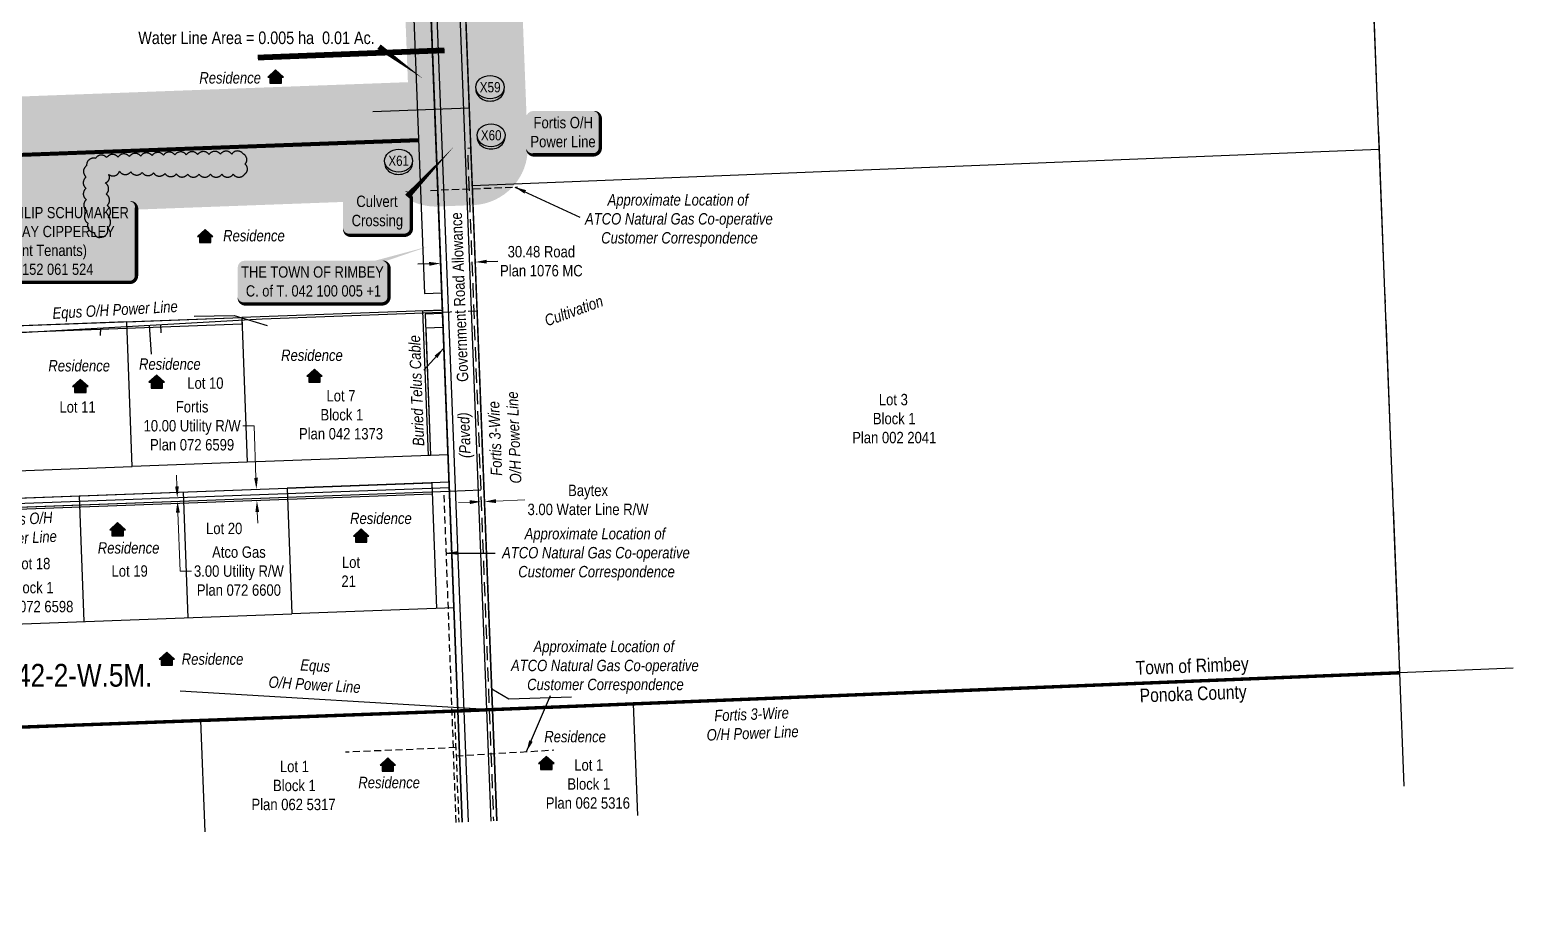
# Model space of a CAD drawing. Extents: x 670596 to 687743, y 5824540 to 5836613.
# Drawn here: x 686304 to 687607, y 5833954 to 5834738 of the extents above; entities that cross this region are included whole.
import ezdxf
from ezdxf.enums import TextEntityAlignment as Align

# ---------------------------------------------------------------- set-up
doc = ezdxf.new("R2010")
doc.units = 0
doc.header["$LTSCALE"] = 5
doc.header["$PDSIZE"] = 0.5
for name, pattern in [('0', [1, 1, 0]), ('BORDER2', [22.225, 6.35, -3.175, 6.35, -3.175, 0, -3.175]), ('foc-FLOWLINE', [3.75, 2.5, -1.25]), ('foc-QUARTERLINE', [33, 25, -3, 2, -3]), ('UG_PIPE', [1.875, 1.25, -0.625])]:
    doc.linetypes.add(name, pattern=pattern)
doc.layers.get('Defpoints').update_dxf_attribs({"color": 9})
doc.layers.add('AS-COUNTY', color=7, linetype='BORDER2', lineweight=60, true_color=0xcc33ff)
for name, color, linetype in [('AS-OWNER', 7, 'Continuous'), ('AS-PIPE-UG', 44, 'UG_PIPE'), ('AS-PIPE-UG-T', 44, 'Continuous'), ('AS-POWER', 104, 'foc-POWER'), ('AS-POWER-T', 104, 'Continuous'), ('AS-RESIDENCE', 14, 'Continuous'), ('AS-ROADS', 254, 'Continuous'), ('AS-TELEPHONE', 224, 'foc-TEL'), ('C-EZE', 13, 'foc-FLOWLINE'), ('C-SYMBOL', 7, 'Continuous'), ('CG-NOTES', 7, 'Continuous'), ('F-RW', 190, 'Continuous'), ('L-33', 7, 'Continuous'), ('L-AREAREQUIRED', 7, 'Continuous'), ('L-ROAD-T', 7, 'Continuous'), ('L-SEC', 7, 'Continuous'), ('L-SECQ', 8, 'foc-QUARTERLINE'), ('L-TITLEDB', 4, 'Continuous'), ('L-TITLEDB-T', 4, 'Continuous'), ('P-BUFFER-H 30m', 51, 'Continuous'), ('P-CROSSINGS', 250, 'Continuous'), ('P-LTO', 14, 'Continuous'), ('T-BUSH', 110, '0')]:
    doc.layers.add(name, color=color, linetype=linetype)
for name, color, linetype, lineweight in [('C-AR-T', 13, 'Continuous', 9), ('F-AR-T', 190, 'Continuous', 9), ('F-RW-T', 190, 'Continuous', 9), ('T-TEXT', 48, 'Continuous', 18)]:
    doc.layers.add(name, color=color, linetype=linetype, lineweight=lineweight)
for name, color, linetype, true_color in [('P-PROPOSED-WL2', 7, 'Continuous', 0x05c1ff), ('P-PROPOSED-WL2 IOP1', 7, 'Continuous', 0x05c1ff), ('P-PROPOSED-WL5', 7, 'Continuous', 0xbe647c)]:
    doc.layers.add(name, color=color, linetype=linetype, true_color=true_color)
doc.styles.add('100L', font='ARIALN.TTF', dxfattribs={"height": 11})
doc.styles.add('175L', font='ARIALN.TTF', dxfattribs={"height": 20})
doc.styles.add('240', font='ARIALN.TTF', dxfattribs={"height": 30})
doc.styles.add('80', font='ARIALN.TTF', dxfattribs={"height": 10})
doc.styles.add('80CG', font='ARIALN.TTF', dxfattribs={"height": 10})
doc.styles.add('80L', font='ARIALN.TTF', dxfattribs={"height": 10})
doc.styles.add('80LS', font='ARIALNI.TTF', dxfattribs={"height": 10})
doc.styles.add('Crossing', font='ARIALN.TTF', dxfattribs={"height": 10})
doc.styles.add('foc-LtypeFont', font='ARIALN.TTF', dxfattribs={"height": 7.35})
doc.linetypes.add('foc-POWER', pattern='A,6,-1,["P",foc-LtypeFont,S=0.2,R=0,X=-0.625,Y=-0.75],-1.24,4', length=12.24)
doc.linetypes.add('foc-POWER-NOLINE', pattern='A,0,-4,["P",foc-LtypeFont,S=0.2,R=0,X=-0.625,Y=-0.75],-8.24', length=12.24)
doc.linetypes.add('foc-TEL', pattern='A,2,-1,["T",foc-LtypeFont,S=0.2,R=0,X=-0.425,Y=-0.75],-1.24,8', length=12.24)
doc.linetypes.add('foc-TEL-NOLINE', pattern='A,0,-2,["T",foc-LtypeFont,S=0.2,R=0,X=-0.425,Y=-0.75],-10.24', length=12.24)
doc.dimstyles.new('Compass 5 000', dxfattribs={"dimscale": 5, "dimtxt": 9, "dimasz": 2, "dimexe": 0.2, "dimexo": 0.0625, "dimgap": 0.5, "dimtad": 0, "dimtih": 1, "dimtoh": 1, "dimzin": 0, "dimdsep": 46, "dimtxsty": '80CG', "dimcen": 0.1, "dimse1": 1, "dimse2": 1, "dimclrd": 256, "dimclrt": 256, "dimaunit": 1, "dimadec": 4, "dimazin": 0, "dimtfac": 0.06, "dimtofl": 0, "dimtmove": 0, "dimatfit": 1, "dimfxl": 0.2, "dimtolj": 1, "dimtzin": 0, "dimlwd": -1, "dimarcsym": 0})

# ---------------------------------------------------------------- blocks, each defined once
blk = doc.blocks.new('*U487')
h = blk.add_hatch(color=254)
edge = h.paths.add_edge_path()
edge.add_line((-24, -20), (24, -20))
edge.add_arc((24, -14), 6, 270, 360)
edge.add_line((30, -14), (30, 12.5))
edge.add_arc((24, 12.5), 6, 0, 90)
edge.add_line((24, 18.5), (-24, 18.5))
edge.add_arc((-24, 12.5), 6, 90, 180)
edge.add_line((-30, 12.5), (-30, -14))
edge.add_arc((-24, -14), 6, 180, 270)
at = {"color": 160, "flags": 128}
blk.add_lwpolyline([(-24, -20, 3, 3, 0), (24, -20, 3, 3, 0.414214), (30, -14, 3, 3, 0), (30, 12.5, 3, 0, 0.414214), (24, 18.5, 0, 0, 0), (-24, 18.5, 0, 0, 0.414214), (-30, 12.5, 0, 0, 0), (-30, -14, 0, 3, 0.414214)], format="xyseb", close=True, dxfattribs=at)
at = {"color": 160, "style": '80'}
blk.add_attdef('ENTER_TEXT_001', (-26.8, -4.9), '', height=10, dxfattribs=at)
blk = doc.blocks.new('*D568')
at = {"layer": 'C-AR-T', "transparency": 16777216}
for p, q in [((686690.1, 5834322.8), (686680.1, 5834322.4)), ((686713.1, 5834323.7), (686738.6, 5834324.7))]:
    blk.add_line(p, q, dxfattribs=at)
for points in [[(686690, 5834324.5), (686690.2, 5834321.1), (686700.1, 5834323.2)], [(686713, 5834325.4), (686713.1, 5834322), (686703.1, 5834323.3)]]:
    blk.add_solid(points, dxfattribs=at)
at = {"layer": 'Defpoints', "color": 0, "transparency": 16777216}
for p in [(686687, 5834661), (686690, 5834661.2), (686703.1, 5834323.3)]:
    blk.add_point(p, dxfattribs=at)
at = {"layer": 'C-AR-T', "transparency": 16777216, "insert": (686794, 5834324.7), "char_height": 10, "attachment_point": 5, "style": '80CG'}
blk.add_mtext('\\A1;Baytex\\P3.00 Water Line R/W', dxfattribs=at)
blk = doc.blocks.new('*D569')
at = {"layer": 'Defpoints', "color": 0, "transparency": 16777216}
for p in [(686326.7, 5834322.7), (686326.8, 5834319.6), (686433.3, 5834323.6)]:
    blk.add_point(p, dxfattribs=at)
at = {"layer": 'F-AR-T', "transparency": 16777216}
for p, q in [((686432.9, 5834336.6), (686432.5, 5834346.6)), ((686433.7, 5834313.6), (686435.6, 5834262.2)), ((686435.6, 5834262.2), (686445.6, 5834262.2))]:
    blk.add_line(p, q, dxfattribs=at)
for points in [[(686434.5, 5834336.6), (686431.2, 5834336.5), (686433.2, 5834326.6)], [(686435.4, 5834313.7), (686432, 5834313.5), (686433.3, 5834323.6)]]:
    blk.add_solid(points, dxfattribs=at)
at = {"layer": 'F-AR-T', "transparency": 16777216, "insert": (686487.3, 5834262.2), "char_height": 10, "attachment_point": 5, "style": '80CG'}
blk.add_mtext('\\A1;Atco Gas\\P3.00 Utility R/W\\PPlan 072 6600', dxfattribs=at)
blk = doc.blocks.new('*D571')
at = {"layer": 'Defpoints', "color": 0, "transparency": 16777216}
for p in [(686457.2, 5834332.5), (686457.6, 5834322.5), (686503.1, 5834324.2)]:
    blk.add_point(p, dxfattribs=at)
at = {"layer": 'F-RW-T', "transparency": 16777216}
for p, q in [((686500.7, 5834389.8), (686490.7, 5834389.8)), ((686502.3, 5834344.2), (686500.7, 5834389.8)), ((686503.4, 5834314.2), (686503.8, 5834304.2))]:
    blk.add_line(p, q, dxfattribs=at)
for points in [[(686504, 5834344.2), (686500.7, 5834344.1), (686502.7, 5834334.2)], [(686505.1, 5834314.2), (686501.8, 5834314.1), (686503.1, 5834324.2)]]:
    blk.add_solid(points, dxfattribs=at)
at = {"layer": 'F-RW-T', "transparency": 16777216, "insert": (686446.2, 5834389.8), "char_height": 10, "attachment_point": 5, "style": '80CG'}
blk.add_mtext('\\A1;Fortis\\P10.00 Utility R/W\\PPlan 072 6599', dxfattribs=at)
blk = doc.blocks.new('*D575')
at = {"layer": 'Defpoints', "color": 0, "transparency": 16777216}
for p in [(686654.8, 5834781.1), (686685.3, 5834782.3), (686694.9, 5834533.6)]:
    blk.add_point(p, dxfattribs=at)
at = {"layer": 'L-TITLEDB-T', "transparency": 16777216}
for p, q in [((686654.5, 5834532), (686644.5, 5834531.6)), ((686704.9, 5834534), (686714.9, 5834534.3))]:
    blk.add_line(p, q, dxfattribs=at)
for points in [[(686654.4, 5834533.7), (686654.5, 5834530.3), (686664.5, 5834532.4)], [(686704.9, 5834535.6), (686705, 5834532.3), (686694.9, 5834533.6)]]:
    blk.add_solid(points, dxfattribs=at)
at = {"layer": 'L-TITLEDB-T', "transparency": 16777216, "insert": (686753, 5834534.3), "char_height": 10, "attachment_point": 5, "style": '80CG'}
blk.add_mtext('\\A1;30.48 Road\\PPlan 1076 MC', dxfattribs=at)
blk = doc.blocks.new('*U559')
h = blk.add_hatch(color=255)
edge = h.paths.add_edge_path()
edge.add_line((-26.5, -20), (26.5, -20))
edge.add_arc((26.5, -14), 6, 270, 360)
edge.add_line((32.5, -14), (32.5, 12.5))
edge.add_arc((26.5, 12.5), 6, 0, 90)
edge.add_line((26.5, 18.5), (-26.5, 18.5))
edge.add_arc((-26.5, 12.5), 6, 90, 180)
edge.add_line((-32.5, 12.5), (-32.5, -14))
edge.add_arc((-26.5, -14), 6, 180, 270)
at = {"color": 104, "flags": 128}
blk.add_lwpolyline([(-83.7, 21.3, 0, 7.5, 0), (0, 0, 0, 0, 0)], format="xyseb", dxfattribs=at)
blk.add_lwpolyline([(-26.5, -20, 3, 3, 0), (26.5, -20, 3, 3, 0.414214), (32.5, -14, 3, 3, 0), (32.5, 12.5, 3, 0, 0.414214), (26.5, 18.5, 0, 0, 0), (-26.5, 18.5, 0, 0, 0.414214), (-32.5, 12.5, 0, 0, 0), (-32.5, -14, 0, 3, 0.414214)], format="xyseb", close=True, dxfattribs=at)
at = {"color": 104, "style": '80'}
blk.add_attdef('ENTER_TEXT_001', (-26.8, -4.9), '', height=10, dxfattribs=at)
blk = doc.blocks.new('*U875')
h = blk.add_hatch(color=59)
edge = h.paths.add_edge_path()
edge.add_line((-84, -37), (84, -37))
edge.add_arc((84, -31), 6, 270, 360)
edge.add_line((90, -31), (90, 29.5))
edge.add_arc((84, 29.5), 6, 0, 90)
edge.add_line((84, 35.5), (-84, 35.5))
edge.add_arc((-84, 29.5), 6, 90, 180)
edge.add_line((-90, 29.5), (-90, -31))
edge.add_arc((-84, -31), 6, 180, 270)
at = {"color": 1, "flags": 128}
blk.add_lwpolyline([(-84, -37, 3, 3, 0), (84, -37, 3, 3, 0.414214), (90, -31, 3, 3, 0), (90, 29.5, 3, 0, 0.414214), (84, 35.5, 0, 0, 0), (-84, 35.5, 0, 0, 0.414214), (-90, 29.5, 0, 0, 0), (-90, -31, 0, 3, 0.414214)], format="xyseb", close=True, dxfattribs=at)
blk.add_lwpolyline([(-43.7, -22.7, 0, 7.5, 0), (0, 0, 0, 0, 0)], format="xyseb", dxfattribs=at)
at = {"color": 1, "style": '80'}
blk.add_attdef('ENTER_TEXT_001', (-36.7, -5), '', height=10, dxfattribs=at)
blk = doc.blocks.new('*U879')
h = blk.add_hatch(color=59)
edge = h.paths.add_edge_path()
edge.add_line((-61.5, -20), (61.5, -20))
edge.add_arc((61.5, -14), 6, 270, 360)
edge.add_line((67.5, -14), (67.5, 12.5))
edge.add_arc((61.5, 12.5), 6, 0, 90)
edge.add_line((61.5, 18.5), (-61.5, 18.5))
edge.add_arc((-61.5, 12.5), 6, 90, 180)
edge.add_line((-67.5, 12.5), (-67.5, -14))
edge.add_arc((-61.5, -14), 6, 180, 270)
at = {"color": 1, "flags": 128}
blk.add_lwpolyline([(102.9, 31.3, 0, 7.5, 0), (0, 0, 0, 0, 0)], format="xyseb", dxfattribs=at)
blk.add_lwpolyline([(-61.5, -20, 3, 3, 0), (61.5, -20, 3, 3, 0.414214), (67.5, -14, 3, 3, 0), (67.5, 12.5, 3, 0, 0.414214), (61.5, 18.5, 0, 0, 0), (-61.5, 18.5, 0, 0, 0.414214), (-67.5, 12.5, 0, 0, 0), (-67.5, -14, 0, 3, 0.414214)], format="xyseb", close=True, dxfattribs=at)
at = {"color": 1, "style": '80'}
blk.add_attdef('ENTER_TEXT_001', (-36.7, -5), '', height=10, dxfattribs=at)
blk = doc.blocks.new('res_occ')
for points in [[(0.1, 0.89), (-1.26, -0.37), (1.46, -0.37)], [(-0.9, -1.43), (1.1, -1.43), (1.1, -0.37), (-0.9, -0.37)]]:
    blk.add_hatch(color=14).paths.add_polyline_path(points)
at = {"color": 14}
for points in [[(0.1, 0.89), (-1.26, -0.37), (1.46, -0.37)], [(-0.9, -1.43), (1.1, -1.43), (1.1, -0.37), (-0.9, -0.37)]]:
    blk.add_lwpolyline(points, close=True, dxfattribs=at)
blk = doc.blocks.new('xing2')
h = blk.add_hatch(color=50)
h.dxf.hatch_style = 1
edge = h.paths.add_edge_path()
edge.add_ellipse((0, 0), major_axis=(-12.5, 0), ratio=0.816297, start_angle=0, end_angle=360)
h = blk.add_hatch(color=250)
h.dxf.hatch_style = 1
edge = h.paths.add_edge_path()
edge.add_ellipse((0, -2), major_axis=(-12.5, 0), ratio=0.816297, start_angle=0, end_angle=180)
edge.add_line((12.5, -2), (12.5, 0))
edge.add_ellipse((0, 0), major_axis=(-12.5, 0), ratio=0.816297, start_angle=0, end_angle=180, ccw=False)
edge.add_line((-12.5, 0), (-12.5, -2))
at = {"color": 250}
blk.add_ellipse((0, 0), major_axis=(-12.5, 0), ratio=0.816297, dxfattribs=at)
blk.add_ellipse((0, -2), major_axis=(-12.5, 0), ratio=0.816297, start_param=0, end_param=3.141593, dxfattribs=at)
at = {"color": 250, "style": 'Crossing'}
blk.add_attdef('CROSSING', text='', height=9, dxfattribs=at).set_placement((0.1, 0), align=Align.MIDDLE_CENTER)
at = {"color": 250, "style": 'Crossing', "flags": 1}
for tag, p in [('OWNER', (0.1, -12.5)), ('DESCRIPTION', (0.1, -25.8)), ('LOCATION', (0.1, -39.3)), ('DWG_REF', (0.1, -52.8))]:
    blk.add_attdef(tag, text='', height=9, dxfattribs=at).set_placement(p, align=Align.MIDDLE_CENTER)

msp = doc.modelspace()

# ---------------------------------------------------------------- hatches: boundary and pattern name
at = {"layer": 'P-BUFFER-H 30m'}
h = msp.add_hatch(color=256, dxfattribs=at)
h.dxf.hatch_style = 1
edge = h.paths.add_edge_path()
edge.add_line((677190.88, 5826034.364), (676987.84, 5826027.225))
edge.add_line((676987.84, 5826027.225), (676988.351, 5826011.208))
edge.add_arc((676938.382, 5826009.615), 49.994, -120.521047, 1.826075, ccw=False)
edge.add_line((676912.993, 5825966.548), (676909.934, 5825968.352))
edge.add_arc((676935.324, 5826011.418), 49.994, 181.826075, 239.478953, ccw=False)
edge.add_line((676885.355, 5826009.825), (676883.222, 5826076.736))
edge.add_arc((676933.19, 5826078.329), 49.994, 92.013805, 181.826075, ccw=False)
edge.add_line((676931.434, 5826128.292), (677186.782, 5826137.271))
edge.add_line((677186.782, 5826137.271), (677172.574, 5826493.957))
edge.add_arc((677222.529, 5826495.947), 49.994, 182.217236, 182.280935, ccw=False)
edge.add_line((677172.572, 5826494.013), (677161.576, 5826778.028))
edge.add_arc((677211.532, 5826779.962), 49.994, 133.32201, 182.217236, ccw=False)
edge.add_line((677177.232, 5826816.333), (677158.55, 5827298.559))
edge.add_line((677158.55, 5827298.559), (677123.328, 5828102.041))
edge.add_line((677123.328, 5828102.041), (677088.029, 5828904.381))
edge.add_arc((677137.974, 5828906.578), 49.994, 92.094528, 182.519115, ccw=False)
edge.add_line((677136.147, 5828956.539), (677941.688, 5828985.999))
edge.add_line((677941.688, 5828985.999), (678795.39, 5829017.43))
edge.add_arc((678838.014, 5828991.303), 49.994, 92.178655, 148.493114, ccw=False)
edge.add_line((678836.113, 5829041.261), (679095.94, 5829051.145))
edge.add_line((679095.94, 5829051.145), (679103.038, 5829053.867))
edge.add_arc((679120.935, 5829007.187), 49.994, 92.18666, 110.977343, ccw=False)
edge.add_line((679119.028, 5829057.144), (679561.069, 5829074.022))
edge.add_arc((679566.877, 5829024.367), 49.994, 92.195397, 96.67124, ccw=False)
edge.add_line((679564.962, 5829074.324), (680316.807, 5829103.147))
edge.add_line((680316.807, 5829103.147), (680289.029, 5829852.071))
edge.add_line((680289.029, 5829852.071), (680264.054, 5830522.758))
edge.add_arc((680314.013, 5830524.619), 49.994, 133.258056, 182.132573, ccw=False)
edge.add_line((680279.753, 5830561.028), (680276.196, 5830656.553))
edge.add_line((680276.196, 5830656.553), (680246.213, 5831460.206))
edge.add_line((680246.213, 5831460.206), (680215.351, 5832284.366))
edge.add_arc((680265.309, 5832286.237), 49.994, 92.148626, 182.144523, ccw=False)
edge.add_line((680263.435, 5832336.196), (681068.877, 5832366.415))
edge.add_line((681068.877, 5832366.415), (681821.401, 5832394.716))
edge.add_line((681821.401, 5832394.716), (681805.598, 5832816.244))
edge.add_arc((681855.557, 5832818.117), 49.994, 143.113192, 182.146882, ccw=False)
edge.add_line((681815.571, 5832848.125), (681834.732, 5832873.657))
edge.add_arc((681874.718, 5832843.649), 49.994, 2.145927, 143.113192, ccw=False)
edge.add_line((681924.677, 5832845.521), (681941.401, 5832399.193))
edge.add_line((681941.401, 5832399.193), (682694.705, 5832426.985))
edge.add_line((682694.705, 5832426.985), (683448.059, 5832454.84))
edge.add_line((683448.059, 5832454.84), (683412.219, 5833411.237))
edge.add_arc((683462.178, 5833413.109), 49.994, 133.562272, 182.146115, ccw=False)
edge.add_line((683427.725, 5833449.336), (683406.047, 5834013.774))
edge.add_line((683406.047, 5834013.774), (683375.916, 5834817.728))
edge.add_line((683375.916, 5834817.728), (683345.977, 5835624.47))
edge.add_arc((683395.936, 5835626.324), 49.994, 92.287428, 182.125311, ccw=False)
edge.add_line((683393.941, 5835676.278), (684197.29, 5835708.367))
edge.add_line((684197.29, 5835708.367), (684908.467, 5835736.78))
edge.add_line((684908.467, 5835736.78), (684942.361, 5835811.073))
edge.add_arc((684987.845, 5835790.323), 49.994, 65.131456, 155.476492, ccw=False)
edge.add_line((685008.869, 5835835.681), (685028.667, 5835826.504))
edge.add_arc((685007.643, 5835781.146), 49.994, -16.068914, 65.131456, ccw=False)
edge.add_line((685055.684, 5835767.308), (685044.658, 5835729.031))
edge.add_line((685044.658, 5835729.031), (685314.688, 5835739.386))
edge.add_arc((685316.604, 5835689.429), 49.994, 34.222356, 92.196177, ccw=False)
edge.add_line((685357.942, 5835717.546), (685598.018, 5835364.582))
edge.add_line((685598.018, 5835364.582), (685834.75, 5835370.452))
edge.add_arc((685835.99, 5835320.474), 49.994, 2.198313, 91.420588, ccw=False)
edge.add_line((685885.947, 5835322.392), (685911.192, 5834664.749))
edge.add_line((685911.192, 5834664.749), (686635.77, 5834691.532))
edge.add_line((686635.77, 5834691.532), (686625.993, 5834943.667))
edge.add_line((686625.993, 5834943.667), (686625.603, 5834953.705))
edge.add_arc((686675.56, 5834955.642), 49.994, 92.288875, 182.220798, ccw=False)
edge.add_line((686673.563, 5835005.596), (687058.366, 5835020.976))
edge.add_arc((687098.555, 5834991.24), 49.994, 92.512715, 143.501535, ccw=False)
edge.add_line((687096.363, 5835041.186), (687099.36, 5835041.317))
edge.add_arc((687101.551, 5834991.372), 49.994, 2.512715, 92.512715, ccw=False)
edge.add_line((687151.497, 5834993.563), (687152.446, 5834971.929))
edge.add_arc((687102.501, 5834969.737), 49.994, -87.487492, 2.512715, ccw=False)
edge.add_line((687104.692, 5834919.791), (687096.429, 5834919.429))
edge.add_arc((687094.238, 5834969.375), 49.994, 272.288873, 272.512507, ccw=False)
edge.add_line((687096.234, 5834919.421), (686730.564, 5834904.805))
edge.add_line((686730.564, 5834904.805), (686741.01, 5834635.46))
edge.add_arc((686691.053, 5834633.523), 49.994, -87.779202, 2.220798, ccw=False)
edge.add_line((686692.991, 5834583.567), (686662.171, 5834582.372))
edge.add_arc((686660.234, 5834632.328), 49.994, 247.182957, 272.220798, ccw=False)
edge.add_line((686640.846, 5834586.246), (686635.568, 5834588.467))
edge.add_line((686635.568, 5834588.467), (685862.114, 5834559.877))
edge.add_arc((685860.267, 5834609.837), 49.994, 182.198313, 272.116949, ccw=False)
edge.add_line((685810.31, 5834607.919), (685785.041, 5835266.201))
edge.add_line((685785.041, 5835266.201), (685571.688, 5835260.91))
edge.add_arc((685570.449, 5835310.888), 49.994, 214.222356, 271.420588, ccw=False)
edge.add_line((685529.111, 5835282.771), (685289.298, 5835635.35))
edge.add_line((685289.298, 5835635.35), (685002.226, 5835624.341))
edge.add_line((685002.226, 5835624.341), (684975.431, 5835623.27))
edge.add_arc((684973.435, 5835673.224), 49.994, 229.837958, 272.287782, ccw=False)
edge.add_line((684941.192, 5835635.018), (684201.401, 5835605.462))
edge.add_line((684201.401, 5835605.462), (683450.853, 5835575.482))
edge.add_line((683450.853, 5835575.482), (683478.831, 5834821.566))
edge.add_line((683478.831, 5834821.566), (683508.96, 5834017.677))
edge.add_line((683508.96, 5834017.677), (683532.192, 5833412.794))
edge.add_arc((683482.235, 5833410.876), 49.994, -46.495355, 2.199485, ccw=False)
edge.add_line((683516.651, 5833374.614), (683552.96, 5832405.714))
edge.add_arc((683503.001, 5832403.842), 49.994, -87.882475, 2.146115, ccw=False)
edge.add_line((683504.848, 5832353.882), (682698.506, 5832324.068))
edge.add_line((682698.506, 5832324.068), (681892.271, 5832294.323))
edge.add_arc((681890.428, 5832344.283), 49.994, 264.056445, 272.112898, ccw=False)
edge.add_arc((681876.342, 5832343.751), 49.994, 272.153947, 280.265865, ccw=False)
edge.add_line((681878.221, 5832293.793), (681072.743, 5832263.5))
edge.add_line((681072.743, 5832263.5), (680320.249, 5832235.268))
edge.add_line((680320.249, 5832235.268), (680349.128, 5831464.053))
edge.add_line((680349.128, 5831464.053), (680379.111, 5830660.389))
edge.add_line((680379.111, 5830660.389), (680384.182, 5830524.23))
edge.add_arc((680334.223, 5830522.37), 49.994, -46.742123, 2.132739, ccw=False)
edge.add_line((680368.483, 5830485.96), (680391.945, 5829855.896))
edge.add_line((680391.945, 5829855.896), (680421.685, 5829054.073))
edge.add_arc((680371.726, 5829052.22), 49.994, -87.804603, 2.124156, ccw=False)
edge.add_line((680373.641, 5829002.263), (679575.799, 5828971.677))
edge.add_arc((679569.977, 5829021.331), 49.994, 272.18666, 276.686638, ccw=False)
edge.add_line((679571.885, 5828971.373), (679131.72, 5828954.566))
edge.add_line((679131.72, 5828954.566), (679124.618, 5828951.844))
edge.add_arc((679106.72, 5828998.524), 49.994, 272.178655, 290.977343, ccw=False)
edge.add_line((679108.621, 5828948.566), (678884.632, 5828940.045))
edge.add_arc((678841.974, 5828966.116), 49.994, 272.108492, 328.568358, ccw=False)
edge.add_line((678843.813, 5828916.156), (677945.465, 5828883.082))
edge.add_line((677945.465, 5828883.082), (677193.263, 5828855.571))
edge.add_line((677193.263, 5828855.571), (677226.216, 5828106.56))
edge.add_line((677226.216, 5828106.56), (677261.444, 5827302.934))
edge.add_arc((677211.498, 5827300.745), 49.994, 2.218614, 2.510029, ccw=False)
edge.add_line((677261.454, 5827302.68), (677281.716, 5826779.679))
edge.add_arc((677231.76, 5826777.743), 49.994, -46.679478, 2.218614, ccw=False)
edge.add_line((677266.06, 5826741.371), (677275.481, 5826498.026))
edge.add_line((677275.481, 5826498.026), (677306.827, 5825711.068))
edge.add_line((677306.827, 5825711.068), (677315.471, 5825699.601))
edge.add_arc((677275.552, 5825669.505), 49.994, 1.988412, 37.013358, ccw=False)
edge.add_line((677325.515, 5825671.239), (677327.417, 5825616.478))
edge.add_arc((677277.453, 5825614.743), 49.994, -88.099944, 1.988412, ccw=False)
edge.add_line((677279.111, 5825564.777), (677258.016, 5825564.077))
edge.add_arc((677256.359, 5825614.043), 49.994, 181.98998, 271.900056, ccw=False)
edge.add_line((677206.395, 5825612.307), (677206.156, 5825619.185))
edge.add_line((677206.156, 5825619.185), (676448.534, 5825593.112))
edge.add_line((676448.534, 5825593.112), (675621.606, 5825565.447))
edge.add_line((675621.606, 5825565.447), (674813.811, 5825535.401))
edge.add_line((674813.811, 5825535.401), (674006.072, 5825504.83))
edge.add_line((674006.072, 5825504.83), (673985.967, 5825504.069))
edge.add_arc((673984.076, 5825554.027), 49.994, 271.847905, 272.16748, ccw=False)
edge.add_line((673985.688, 5825504.06), (673184.703, 5825478.217))
edge.add_line((673184.703, 5825478.217), (672384.069, 5825452.353))
edge.add_line((672384.069, 5825452.353), (672364.028, 5825451.705))
edge.add_line((672364.028, 5825451.705), (671562.255, 5825423.567))
edge.add_line((671562.255, 5825423.567), (671405.716, 5825418.102))
edge.add_line((671405.716, 5825418.102), (671360.474, 5825352.878))
edge.add_line((671360.474, 5825352.878), (671368.43, 5825306.565))
edge.add_line((671368.43, 5825306.565), (671377.864, 5825268.225))
edge.add_line((671377.864, 5825268.225), (671395.798, 5825272.31))
edge.add_arc((671406.901, 5825223.564), 49.994, 6.188841, 102.831332, ccw=False)
edge.add_line((671456.604, 5825228.954), (671457.842, 5825217.538))
edge.add_line((671457.842, 5825217.538), (671465.055, 5825159.957))
edge.add_line((671465.055, 5825159.957), (671491.712, 5825126.618))
edge.add_arc((671452.666, 5825095.397), 49.994, 1.309193, 38.645258, ccw=False)
edge.add_line((671502.646, 5825096.54), (671503.523, 5825058.17))
edge.add_arc((671453.542, 5825057.028), 49.994, -32.601957, 1.309193, ccw=False)
edge.add_line((671495.659, 5825030.091), (671398.31, 5824877.882))
edge.add_arc((671356.193, 5824904.819), 49.994, 193.727388, 327.398043, ccw=False)
edge.add_arc((671355.09, 5824908.662), 49.994, 147.398016, 198.310676, ccw=False)
edge.add_line((671312.974, 5824935.599), (671400.193, 5825071.97))
edge.add_line((671400.193, 5825071.97), (671400.095, 5825076.287))
edge.add_line((671400.095, 5825076.287), (671375.283, 5825107.317))
edge.add_arc((671414.33, 5825138.538), 49.994, 187.140394, 218.645258, ccw=False)
edge.add_line((671364.724, 5825132.324), (671361.401, 5825158.85))
edge.add_line((671361.401, 5825158.85), (671349.952, 5825156.242))
edge.add_arc((671338.849, 5825204.987), 49.994, 193.822991, 282.831332, ccw=False)
edge.add_line((671290.303, 5825193.043), (671268.001, 5825283.686))
edge.add_arc((671319.46, 5825296.347), 52.994, 189.747991, 193.822991, ccw=False)
edge.add_line((671267.231, 5825287.374), (671255.511, 5825355.596))
edge.add_arc((671307.74, 5825364.568), 52.994, 145.253591, 189.747991, ccw=False)
edge.add_line((671264.195, 5825394.772), (671336.235, 5825498.63))
edge.add_arc((671377.314, 5825470.137), 49.994, 91.999391, 145.253591, ccw=False)
edge.add_line((671375.57, 5825520.1), (671558.652, 5825526.492))
edge.add_line((671558.652, 5825526.492), (672360.486, 5825554.632))
edge.add_arc((672362.239, 5825504.669), 49.994, 91.85035, 92.009966, ccw=False)
edge.add_line((672360.625, 5825554.636), (672380.743, 5825555.286))
edge.add_line((672380.743, 5825555.286), (673181.379, 5825581.151))
edge.add_line((673181.379, 5825581.151), (673982.227, 5825606.989))
edge.add_line((673982.227, 5825606.989), (674002.177, 5825607.744))
edge.add_line((674002.177, 5825607.744), (674809.949, 5825638.317))
edge.add_line((674809.949, 5825638.317), (675617.882, 5825668.367))
edge.add_arc((675619.741, 5825618.408), 49.994, 91.916118, 92.130078, ccw=False)
edge.add_line((675618.069, 5825668.374), (676445.042, 5825696.04))
edge.add_line((676445.042, 5825696.04), (677203.317, 5825722.136))
edge.add_line((677203.317, 5825722.136), (677190.88, 5826034.364))
at = {"layer": 'P-PROPOSED-WL2 IOP1'}
h = msp.add_hatch(color=256, dxfattribs=at)
h.dxf.hatch_style = 1
h.paths.add_polyline_path([(686645.113, 5834638.689), (686644.991, 5834641.845), (685863.15, 5834612.945), (685835.99, 5835320.474), (685863.149, 5834612.945), (685863.265, 5834609.947), (686644.766, 5834638.835)])
at = {"layer": 'P-PROPOSED-WL5'}
h = msp.add_hatch(color=256, dxfattribs=at)
h.dxf.hatch_style = 1
h.paths.add_polyline_path([(686644.991, 5834641.845), (686645.113, 5834638.689), (686660.234, 5834632.328), (686691.053, 5834633.523), (686678.673, 5834952.765), (687102.501, 5834969.737), (687102.369, 5834972.734), (687099.372, 5834972.602), (686675.56, 5834955.642), (686687.94, 5834636.404), (686660.783, 5834635.351), (686645.318, 5834641.857)])

# ---------------------------------------------------------------- linework, layer by layer
at = {"layer": 'AS-COUNTY', "const_width": 3, "flags": 128}
msp.add_lwpolyline([(685886.302, 5834011.38), (685882.576, 5834109.94), (686684.825, 5834139.621), (687506.921, 5834172.978)], dxfattribs=at)
at = {"layer": 'AS-PIPE-UG', "flags": 128}
for points in [[(686655.693, 5834596.553), (686731.906, 5834599.51)], [(686678.122, 5834041.631), (686667.52, 5834332.251)], [(686676.579, 5834139.302), (686680.433, 5834041.72)], [(686677.845, 5834107.251), (686580.966, 5834103.251)], [(686678.134, 5834099.922), (686763.983, 5834105.245)]]:
    msp.add_lwpolyline(points, dxfattribs=at)
at = {"layer": 'AS-POWER', "linetype": 'foc-POWER-NOLINE', "flags": 128}
for points in [[(686710.18, 5834140.682), (686678.947, 5834945.71), (686678.556, 5834957.605), (686672.373, 5835115.034)], [(686710.18, 5834140.682), (687506.921, 5834172.978), (687506.921, 5834172.978)], [(686713.93, 5834042.999), (686710.18, 5834140.682)]]:
    msp.add_lwpolyline(points, dxfattribs=at)
at = {"layer": 'AS-POWER', "flags": 128}
for points in [[(686605.09, 5834665.691), (686689.675, 5834669.077)], [(686098.376, 5834460.704), (686507.837, 5834483.782), (686696.597, 5834490.669)], [(686447.963, 5834486.072), (686482.993, 5834486.717), (686512.211, 5834477.844)], [(686365.806, 5834469.057), (686366.105, 5834475.794)], [(686410.533, 5834452.638), (686408.754, 5834478.198)], [(686418.933, 5834471.447), (686418.803, 5834478.764)], [(686064.699, 5834316.806), (686168.107, 5834313.785), (686529.885, 5834327.162), (686672.222, 5834332.425), (686699.695, 5834333.491)], [(686435.772, 5834157.032), (686710.18, 5834140.682)], [(686709.473, 5834158.905), (686724.439, 5834150.207), (686779.529, 5834151.826)]]:
    msp.add_lwpolyline(points, dxfattribs=at)
at = {"layer": 'AS-ROADS', "const_width": 5, "flags": 128}
msp.add_lwpolyline([(686667.952, 5834719.488), (686503.877, 5834713.137)], dxfattribs=at)
at = {"layer": 'AS-TELEPHONE', "linetype": 'foc-TEL-NOLINE', "flags": 128}
msp.add_lwpolyline([(686683.404, 5834041.833), (686679.647, 5834139.43), (686648.482, 5834944.514)], dxfattribs=at)
at = {"layer": 'C-EZE', "flags": 128}
msp.add_lwpolyline([(686713.93, 5834042.999), (686710.18, 5834140.682), (686692.319, 5834600.89), (686691.054, 5834633.523), (686688.056, 5834633.407), (686689.321, 5834600.774), (686707.182, 5834140.566), (686710.932, 5834042.885)], dxfattribs=at)
at = {"layer": 'C-SYMBOL', "flags": 128}
msp.add_lwpolyline([(686649.029, 5834694.669, 0, 4.999, 0), (686610.363, 5834722.63, 0, 0, 0)], format="xyseb", dxfattribs=at)
at = {"layer": 'CG-NOTES', "color": 160, "flags": 128}
msp.add_lwpolyline([(686675.555, 5834634.262, 0, 4.999, 0), (686635.225, 5834591.049, 0, 0, 0)], format="xyseb", dxfattribs=at)
at = {"layer": 'F-RW', "flags": 128}
for points in [[(686666.196, 5834488.432), (686650.969, 5834487.873), (686655.755, 5834363.861), (686653.761, 5834363.861), (686648.857, 5834490.796), (686666.081, 5834491.43)], [(686489.984, 5834478.918), (686053.656, 5834462.791), (686050.402, 5834468.674), (686489.753, 5834484.913)], [(686672.107, 5834335.424), (686164.213, 5834316.643), (686164.139, 5834318.641), (686119.103, 5834316.982), (686119.293, 5834311.986), (686672.222, 5834332.425)], [(686134.385, 5834310.539), (686134.122, 5834317.536), (686164.139, 5834318.641), (686164.029, 5834321.64), (686656.682, 5834339.879), (686657.071, 5834329.873)]]:
    msp.add_lwpolyline(points, close=True, dxfattribs=at)
at = {"layer": 'L-SEC'}
for p, q in [((686673.758, 5834945.515), (686704.923, 5834140.438)), ((687606.827, 5834177.028), (687506.921, 5834172.978))]:
    msp.add_line(p, q, dxfattribs=at)
at = {"layer": 'L-SEC', "color": 6}
msp.add_line((686704.923, 5834140.438), (686708.681, 5834042.799), dxfattribs=at)
at = {"layer": 'L-SEC', "flags": 128}
for points in [[(686653.66, 5834944.711), (686684.825, 5834139.621)], [(687506.921, 5834172.978), (686704.923, 5834140.438)], [(686684.825, 5834139.621), (685882.576, 5834109.94)], [(686684.825, 5834139.621), (686688.561, 5834042.03)]]:
    msp.add_lwpolyline(points, dxfattribs=at)
at = {"layer": 'L-SECQ', "flags": 128}
for points in [[(687475.347, 5834977.596), (687506.921, 5834172.978)], [(687506.921, 5834172.978), (687510.711, 5834073.44)]]:
    msp.add_lwpolyline(points, dxfattribs=at)
at = {"layer": 'L-TITLEDB'}
msp.add_line((686692.319, 5834600.89), (687488.932, 5834632.786), dxfattribs=at)
at = {"layer": 'L-TITLEDB', "flags": 128}
for points in [[(687475.347, 5834977.596), (687506.921, 5834172.978)], [(686648.482, 5834944.514), (686660.444, 5834635.494), (686679.647, 5834139.43)], [(686678.947, 5834945.71), (686692.319, 5834600.89), (686710.18, 5834140.682)], [(686654.948, 5834778.232), (686639.72, 5834777.67), (686650.259, 5834506.093), (686665.493, 5834506.651)], [(686644.987, 5834641.845), (685863.149, 5834612.945)], [(686666.081, 5834491.43), (686489.753, 5834484.913)], [(686388.747, 5834481.18), (686287.555, 5834477.439), (686292.26, 5834350.302), (686393.452, 5834354.044)], [(686494.654, 5834357.902), (686393.452, 5834354.044), (686388.747, 5834481.18), (686489.753, 5834484.913)], [(686489.753, 5834484.913), (686494.654, 5834357.902)], [(686666.668, 5834476.209), (686651.441, 5834475.634), (686655.755, 5834363.861)], [(686670.989, 5834364.422), (686494.654, 5834357.902)], [(686117.8, 5834346.854), (686118.99, 5834319.979), (686529.589, 5834335.161)], [(686438.228, 5834331.781), (686442.323, 5834221.264)], [(686671.91, 5834340.442), (686529.589, 5834335.161)], [(686529.589, 5834335.161), (686533.681, 5834224.639)], [(686656.682, 5834339.879), (686660.953, 5834229.336)], [(686346.867, 5834328.394), (686350.958, 5834217.873)], [(685874.833, 5834310.962), (685879.098, 5834200.386), (686533.681, 5834224.639)], [(686676.153, 5834229.875), (686533.681, 5834224.639)], [(686457.601, 5834033.206), (686453.834, 5834131.072), (686679.647, 5834139.43), (686683.404, 5834041.833)], [(686679.647, 5834139.43), (686683.404, 5834041.833)], [(686710.18, 5834140.682), (686713.93, 5834042.999)], [(686837.821, 5834047.733), (686834.06, 5834145.704)]]:
    msp.add_lwpolyline(points, dxfattribs=at)
at = {"layer": 'P-LTO', "flags": 128}
msp.add_lwpolyline([(686660.566, 5834632.341), (686660.444, 5834635.494)], dxfattribs=at)
at = {"layer": 'P-PROPOSED-WL2', "linetype": 'Continuous', "flags": 128}
msp.add_lwpolyline([(686645.046, 5834640.345, 3, 3, 0), (685861.709, 5834611.391, 3, 3, 0), (685834.548, 5835318.938, 3, 3, 0), (685571.229, 5835312.408, 3, 3, 0), (685316.827, 5835686.436, 0, 0, 0)], format="xyseb", dxfattribs=at)
at = {"layer": 'T-BUSH', "flags": 128}
msp.add_lwpolyline([(686354.694, 5834567.75, 0.52056705), (686360.366, 5834559.515, 0.52056705), (686366.083, 5834555.517, 0.52056705), (686371.928, 5834563.63, 0.52056705), (686372.347, 5834573.243, 0.52056705), (686371.501, 5834583.206, 0.52056705), (686370.653, 5834593.168, 0.52056705), (686369.802, 5834603.131, 0.52056705), (686372.835, 5834610.554, 0.52056705), (686382.372, 5834613.276, 0.52056705), (686392.36, 5834612.813, 0.52056705), (686402.348, 5834612.349, 0.52056705), (686412.336, 5834611.886, 0.52056705), (686422.324, 5834611.423, 0.52056705), (686432.313, 5834610.959, 0.52056705), (686442.307, 5834610.754, 0.52056705), (686452.305, 5834610.754, 0.52056705), (686462.304, 5834610.754, 0.52056705), (686472.303, 5834610.754, 0.52056705), (686482.302, 5834610.754, 0.52056705), (686492.301, 5834610.754, 0.52056705), (686492.717, 5834619.609, 0.52056705), (686491.04, 5834628.598, 0.52056705), (686481.042, 5834628.436, 0.52056705), (686471.045, 5834628.275, 0.52056705), (686461.047, 5834628.114, 0.52056705), (686451.05, 5834627.953, 0.52056705), (686441.052, 5834627.792, 0.52056705), (686431.055, 5834627.631, 0.52056705), (686421.057, 5834627.469, 0.52056705), (686411.067, 5834627.077, 0.52056705), (686401.078, 5834626.629, 0.52056705), (686391.089, 5834626.18, 0.52056705), (686381.1, 5834625.732, 0.52056705), (686371.112, 5834625.284, 0.52056705), (686361.212, 5834624.604, 0.52056705), (686353.511, 5834618.227, 0.52056705), (686353.193, 5834608.336, 0.52056705), (686353.101, 5834598.337, 0.52056705), (686353.333, 5834588.348, 0.52056705), (686353.992, 5834578.371, 0.52056705)], format="xyb", close=True, dxfattribs=at)

# ---------------------------------------------------------------- block references
at = {"layer": 'AS-OWNER'}
ref = msp.add_blockref('*U875', (686308.775, 5834552.141), dxfattribs=dict(at, xscale=0.9841299212598432, yscale=0.9841299212598432, zscale=0.9841299212598432))
ref.add_attrib('ENTER_TEXT_001', 'STANLEY PHILIP SCHUMAKER', (686225.231, 5834572.082), dxfattribs={"layer": '0', "color": 1, "height": 9.8413, "style": '80'})
ref.add_attrib('ENTER_TEXT_002', 'BRENDA MAY CIPPERLEY', (686237.251, 5834555.506), dxfattribs={"layer": '0', "color": 1, "height": 9.8413, "style": '80'})
ref.add_attrib('ENTER_TEXT_003', '(As Joint Tenants)', (686262.348, 5834538.936), dxfattribs={"layer": '0', "color": 1, "height": 9.8413, "style": '80'})
ref.add_attrib('ENTER_TEXT_004', 'C. of T. 152 061 524', (686256.699, 5834522.359), dxfattribs={"layer": '0', "color": 1, "height": 9.8413, "style": '80'})
ref = msp.add_blockref('*U879', (686552.714, 5834516.556), dxfattribs=dict(at, xscale=0.9841299212598432, yscale=0.9841299212598432, zscale=0.9841299212598432))
ref.add_attrib('ENTER_TEXT_001', 'THE TOWN OF RIMBEY', (686489.299, 5834519.923), dxfattribs={"layer": '0', "color": 1, "height": 9.8413, "style": '80'})
ref.add_attrib('ENTER_TEXT_002', 'C. of T. 042 100 005 +1', (686493.407, 5834503.347), dxfattribs={"layer": '0', "color": 1, "height": 9.8413, "style": '80'})
at = {"layer": 'AS-POWER-T'}
ref = msp.add_blockref('*U559', (686772.223, 5834647.728), dxfattribs=dict(at, xscale=0.99969901, yscale=0.99969901, zscale=0.99969901))
ref.add_attrib('ENTER_TEXT_001', 'Fortis O/H', (686746.13, 5834651.054), dxfattribs={"layer": '0', "color": 104, "height": 9.997, "style": '80'})
ref.add_attrib('ENTER_TEXT_002', 'Power Line', (686743.388, 5834634.392), dxfattribs={"layer": '0', "color": 104, "height": 9.997, "style": '80'})
at = {"layer": 'AS-RESIDENCE'}
for p, xscale, yscale, zscale in [((686519.082, 5834697.853), 4.999999999999987, 4.999999999999987, 4.999999999999987), ((686457.228, 5834557.831), 4.999999999999987, 4.999999999999987, 4.999999999999987), ((686414.594, 5834429.891), 4.999999999999987, 4.999999999999987, 4.999999999999987), ((686553.216, 5834435.198), 4.999999999999987, 4.999999999999987, 4.999999999999987), ((686347.494, 5834426.108), 4.999999999999987, 4.999999999999987, 4.999999999999987), ((686380.283, 5834300.377), 4.999999999999987, 4.999999999999987, 4.999999999999987), ((686594.151, 5834294.815), 4.999999999999987, 4.999999999999987, 4.999999999999987), ((686423.509, 5834186.692), 4.999999999999987, 4.999999999999987, 4.999999999999987), ((686617.58, 5834093.726), 4.999999999999987, 4.999999999999987, 4.999999999999987), ((686756.856, 5834095.121), 4.999999999999983, 4.999999999999983, 4.999999999999983)]:
    msp.add_blockref('res_occ', p, dxfattribs=dict(at, xscale=xscale, yscale=yscale, zscale=zscale))
at = {"layer": 'CG-NOTES'}
ref = msp.add_blockref('*U487', (686608.819, 5834577.129), dxfattribs=dict(at, xscale=1.000007000917121, yscale=1.000007000917121, zscale=1.000007000917121))
ref.add_attrib('ENTER_TEXT_001', 'Culvert', (686590.439, 5834581.933), dxfattribs={"layer": '0', "color": 160, "height": 10.0001, "style": '80'})
ref.add_attrib('ENTER_TEXT_002', 'Crossing', (686586.343, 5834565.089), dxfattribs={"layer": '0', "color": 160, "height": 10.0001, "style": '80'})
at = {"layer": 'P-CROSSINGS'}
for p, xscale, yscale, zscale, values in [((686707.92, 5834687.139), 0.999876, 0.999876, 0.999876, {'CROSSING': 'X59'}), ((686708.814, 5834644.926), 0.9841299212598432, 0.9841299212598432, 0.9841299212598432, {'CROSSING': 'X60'}), ((686627.564, 5834622.546), 0.9841299212598432, 0.9841299212598432, 0.9841299212598432, {'CROSSING': 'X61'})]:
    msp.add_blockref('xing2', p, dxfattribs=dict(at, xscale=xscale, yscale=yscale, zscale=zscale)).add_auto_attribs(values)

# ---------------------------------------------------------------- texts
at = {"layer": 'AS-PIPE-UG', "char_height": 10, "attachment_point": 1, "style": '175L'}
for insert in [(686791.315, 5834593.217), (686726.277, 5834201.071)]:
    msp.add_mtext_dynamic_manual_height_columns('\\pi19.835;{\\fArial Narrow|b0|i1|c0|p34;Approximate Location of\\P\\pi0.05;ATCO Natural Gas Co-operative \\P\\pi14.252;Customer Correspondence}', width=164.71119, gutter_width=100, heights=[0], dxfattribs=dict(at, insert=insert))
at = {"layer": 'AS-PIPE-UG-T', "insert": (686718.455, 5834300.096), "char_height": 10, "attachment_point": 1, "style": '175L'}
msp.add_mtext_dynamic_manual_height_columns('\\pi19.835;{\\fArial Narrow|b0|i1|c0|p34;Approximate Location of\\P\\pi0.05;ATCO Natural Gas Co-operative \\P\\pi14.252;Customer Correspondence}', width=164.71119, gutter_width=100, heights=[0], dxfattribs=at)
at = {"layer": 'AS-POWER', "char_height": 10, "attachment_point": 1, "style": '175L'}
for s, width, insert, rotation in [('\\pi24.118;{\\fArial Narrow|b0|i1|c0|p34;Equs O/H Power Line}', 157.55334, (686299.166, 5834492.239), 3.225889), ('\\pi46.42;{\\fArial Narrow|b0|i1|c0|p34;Fortis 3-Wire\\P\\pi39.015;O/H Power Line}', 157.55334, (686710.478, 5834299.298), 92.306871), ('\\pi2.5534;{\\fArial Narrow|b0|i1|c0|p34;Fortis O/H \\P\\pi0.32626;Power Line}', 57.1191, (686268.572, 5834311.371), 3.225889), ('\\pi27.57;{\\fArial Narrow|b0|i1|c0|p34;Equs\\P\\pi0.57524;O/H Power Line}', 80.67299, (686514.123, 5834186.616), 356.590265), ('\\pi46.42;{\\fArial Narrow|b0|i1|c0|p34;Fortis 3-Wire\\P\\pi39.015;O/H Power Line}', 157.55334, (686858.305, 5834138.406), 2.309789)]:
    msp.add_mtext_dynamic_manual_height_columns(s, width=width, gutter_width=100, heights=[0], dxfattribs=dict(at, insert=insert, rotation=rotation))
at = {"layer": 'AS-RESIDENCE', "char_height": 10, "attachment_point": 1, "style": '175L'}
for insert in [(686452.549, 5834700.354), (686473.459, 5834561.761), (686319.928, 5834447.56), (686399.582, 5834449.016), (686524.405, 5834456.783), (686584.994, 5834313.581), (686363.353, 5834287.624), (686437.088, 5834189.993), (686755.576, 5834121.914), (686592.219, 5834081.613)]:
    msp.add_mtext_dynamic_manual_height_columns('{\\fArial Narrow|b0|i1|c0|p34;Residence}', width=18.19126, gutter_width=100, heights=[0], dxfattribs=dict(at, insert=insert))
at = {"layer": 'AS-TELEPHONE', "linetype": 'foc-TEL-NOLINE', "insert": (686640.21, 5834371.497), "char_height": 10, "attachment_point": 1, "rotation": 92.271165, "style": '175L'}
msp.add_mtext_dynamic_manual_height_columns('\\pi0.29898;{\\fArial Narrow|b0|i1|c0|p34;Buried Telus Cable}', width=97.23506, gutter_width=100, heights=[0], dxfattribs=at)
at = {"layer": 'C-SYMBOL', "color": 3, "style": '175L'}
msp.add_text('S.E.1/4 Sec. 20-42-2-W.5M.', height=20, dxfattribs=at).set_placement((686267.987, 5834154.76), align=Align.BOTTOM_CENTER)
at = {"layer": 'L-33', "color": 200, "linetype": 'Continuous', "true_color": 0xcc33ff, "char_height": 12, "attachment_point": 5, "rotation": 2.118819, "style": '240'}
for s, insert in [('Town of Rimbey', (687324.793, 5834177.272)), ('Ponoka County', (687325.624, 5834152.857))]:
    msp.add_mtext_dynamic_manual_height_columns(s, width=200.50254, gutter_width=45, heights=[0], dxfattribs=dict(at, insert=insert))
at = {"layer": 'L-AREAREQUIRED', "color": 5, "style": '100L'}
msp.add_text('Water Line Area = 0.005 ha  0.01 Ac.', height=11, dxfattribs=at).set_placement((686502.755, 5834721.711), align=Align.BOTTOM_CENTER)
at = {"layer": 'L-TITLEDB-T', "char_height": 10, "attachment_point": 1, "style": '80L'}
for s, width, gutter_width, insert in [('\\pi0.43881;Lot 10', 31.34829, 66.958, (686441.492, 5834432.298)), ('\\pi24.678;Lot 7\\P\\pi19.436;Block 1\\P\\pi0.50362;Plan 042 1373', 73.47653, 50, (686539.548, 5834421.208)), ('\\pi1.2164;Lot 11', 31.34829, 66.958, (686328.428, 5834411.329)), ('\\pi23.877;Lot 3\\P\\pi18.635;Block 1\\P\\pi0.48997;Plan 002 2041', 71.87353, 50, (687025.59, 5834417.852)), ('\\pi0.43881;Lot 20', 31.34829, 66.958, (686458.007, 5834304.711)), ('\\pi0.41494;Lot 18', 31.34829, 66.958, (686289.431, 5834273.813)), ('\\pi0.41494;Lot 19', 31.34829, 66.958, (686374.991, 5834267.335)), ('\\pi0.45928;Lot 21', 29.83397, 50, (686577.345, 5834275.02)), ('\\pi19.436;Block 1\\P\\pi0.48997;Plan 072 6598', 73.47653, 50, (686267.511, 5834252.792)), ('\\pi25.452;Lot 1\\P\\pi19.422;Block 1\\P\\pi0.48997;Plan 062 5317', 73.44925, 50, (686497.863, 5834095.7)), ('\\pi25.452;Lot 1\\P\\pi19.422;Block 1\\P\\pi0.48997;Plan 062 5316', 73.44925, 50, (686756.433, 5834096.978))]:
    msp.add_mtext_dynamic_manual_height_columns(s, width=width, gutter_width=gutter_width, heights=[0], dxfattribs=dict(at, insert=insert))
at = {"layer": 'T-TEXT', "style": '80LS'}
for s, height, rotation, p in [('Cultivation', 9.99881, 20, (686781.442, 5834490.905)), ('(Paved)', 10, 92.21681, (686685.309, 5834381.528))]:
    msp.add_text(s, height=height, rotation=rotation, dxfattribs=at).set_placement(p, align=Align.MIDDLE_CENTER)

# ---------------------------------------------------------------- dimensions: what is measured, and where the dimension line sits
at = {"layer": 'F-AR-T'}
dim = msp.add_linear_dim(base=(686433.341, 5834323.584), p1=(686326.695, 5834322.651), p2=(686326.806, 5834319.645), angle=272.117408, text='Atco Gas\\P3.00 Utility R/W\\PPlan 072 6600', dimstyle='Compass 5 000', dxfattribs=at)
dim.commit()
dim.dimension.update_dxf_attribs({"geometry": '*D569', "text_midpoint": (686487.298, 5834262.233), "dimtype": 161})
at = {"layer": 'F-RW-T'}
dim = msp.add_linear_dim(base=(686503.079, 5834324.177), p1=(686457.219, 5834332.494), p2=(686457.589, 5834322.494), angle=272.118388, text='Fortis\\P10.00 Utility R/W\\PPlan 072 6599', dimstyle='Compass 5 000', dxfattribs=at)
dim.commit()
dim.dimension.update_dxf_attribs({"geometry": '*D571', "text_midpoint": (686446.164, 5834389.766), "dimtype": 161})

# ---------------------------------------------------------------- leaders
at = {"layer": 'AS-PIPE-UG', "linetype": 'Continuous'}
for points in [[(686729.791, 5834599.427), (686786.784, 5834573.062)], [(686739.962, 5834103.756), (686760.909, 5834153.124)]]:
    msp.add_leader(points, dimstyle='Compass 5 000', dxfattribs=at)
at = {"layer": 'AS-PIPE-UG-T'}
msp.add_leader([(686669.494, 5834278.118), (686712.299, 5834278.118)], dimstyle='Compass 5 000', dxfattribs=at)
at = {"layer": 'AS-TELEPHONE'}
msp.add_leader([(686667.113, 5834457.82), (686649.862, 5834438.651)], dimstyle='Compass 5 000', dxfattribs=at)

# ---------------------------------------------------------------- next in the draw order: texts
at = {"layer": 'L-ROAD-T', "insert": (686676.003, 5834502.614), "char_height": 10, "width": 148.60614, "attachment_point": 2, "rotation": 92.21681, "style": '80L', "bg_fill": 3, "box_fill_scale": 1.2, "bg_fill_color": 256, "bg_fill_transparency": 0}
msp.add_mtext('Government Road Allowance', dxfattribs=at)

# ---------------------------------------------------------------- next in the draw order: dimensions: what is measured, and where the dimension line sits
at = {"layer": 'C-AR-T', "color": 2}
dim = msp.add_linear_dim(base=(686703.083, 5834323.315), p1=(686686.984, 5834661.035), p2=(686689.982, 5834661.151), angle=2.220798, text='Baytex\\P3.00 Water Line R/W', dimstyle='Compass 5 000', dxfattribs=at)
dim.commit()
dim.dimension.update_dxf_attribs({"geometry": '*D568', "text_midpoint": (686794.023, 5834324.694), "dimtype": 161})
at = {"layer": 'L-TITLEDB-T'}
dim = msp.add_linear_dim(base=(686694.93, 5834533.567), p1=(686654.809, 5834781.082), p2=(686685.285, 5834782.263), angle=2.220798, text='30.48 Road\\PPlan 1076 MC', dimstyle='Compass 5 000', dxfattribs=at)
dim.commit()
dim.dimension.update_dxf_attribs({"geometry": '*D575', "text_midpoint": (686753.035, 5834534.342), "dimtype": 161})

doc.saveas('drawing.dxf')
